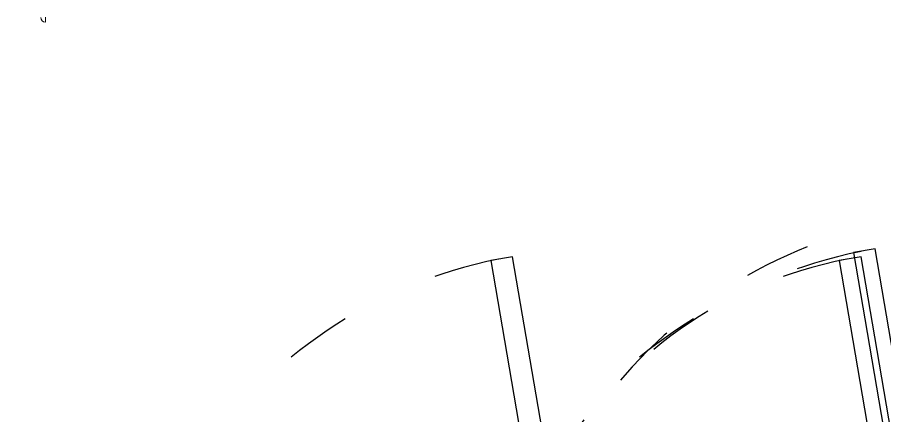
# Model space of a CAD drawing. Header units: metres. Extents: x -305 to 25519, y -357 to 67939.
# Drawn here: x -100.1 to 63.4, y 108.5 to 183.5 of the extents above; entities that cross this region are included whole.
import ezdxf

# ---------------------------------------------------------------- set-up
doc = ezdxf.new("R2010")
doc.units = ezdxf.units.M
doc.linetypes.add('PROJECTION', pattern=[0.3, 0.12, -0.18])
doc.layers.add('020_cloi', color=5, linetype='Continuous')
doc.layers.add('030_menuiserie', color=1, linetype='Continuous')
doc.layers.add('060_repères murs', color=104, linetype='Continuous', lineweight=0)
doc.layers.add('102_demol', color=10, linetype='Continuous', lineweight=5)

# ---------------------------------------------------------------- blocks, each defined once
blk = doc.blocks.new('*U1201')
for points in [[(0.05, -0.0422), (0.05, 0), (0, 0), (0, -0.0722), (0.035, -0.0722), (0.035, -0.0422)], [(0.6685, -0.0422), (0.6685, 0), (0.7185, 0), (0.7185, -0.0722), (0.6835, -0.0722), (0.6835, -0.0422)], [(0.065, -0.0722), (0.035, -0.0722), (0.035, -0.7207), (0.065, -0.7207)]]:
    blk.add_lwpolyline(points, close=True)
at = {"linetype": 'PROJECTION', "ltscale": 0.75}
blk.add_arc((0.0352, -0.0727), 0.6483, 271.6999, 0.0451, dxfattribs=at)
blk = doc.blocks.new('Plan existant mi geometre rdc')
at = {"layer": '030_menuiserie', "xscale": 138.5501950750058, "yscale": 138.5501950750058, "zscale": 138.5501950750058, "rotation": 189.9168593396885}
blk.add_blockref('*U1201', (-33.68, -0.74), dxfattribs=at)
blk = doc.blocks.new('MENX-brut1')
at = {"layer": '060_repères murs', "color": 0}
blk.add_line((-2.66, -1.4747), (-2.66, -1.4647), dxfattribs=at)
blk.add_arc((-2.66, -1.4747), 0.01, 90, 180, dxfattribs=at)
blk = doc.blocks.new('Murs porteurs selon geometre projet')
at = {"layer": '030_menuiserie', "xscale": 138.550195075006, "yscale": 138.550195075006, "zscale": 138.550195075006, "rotation": 189.9168593396885}
blk.add_blockref('*U1201', (-33.68, -0.74), dxfattribs=at)
at = {"layer": '102_demol', "xscale": -91.07018929094154, "yscale": 91.07018929094151, "zscale": 91.07018929094326, "rotation": 180.4426752718475}
blk.add_blockref('MENX-brut1', (-31.87, 8.62), dxfattribs=at)
blk = doc.blocks.new('*U1188')
for points in [[(0.0504, -0.0209), (0.0504, -0.0004), (0.0004, -0.0004), (0.0004, -0.0509), (0.0354, -0.0509), (0.0354, -0.0209)], [(0.6696, -0.0209), (0.6696, -0.0004), (0.7196, -0.0004), (0.7196, -0.0509), (0.6846, -0.0509), (0.6846, -0.0209)], [(0.0654, -0.0509), (0.0354, -0.0509), (0.0354, -0.7), (0.0654, -0.7)]]:
    blk.add_lwpolyline(points, close=True)
at = {"linetype": 'PROJECTION', "ltscale": 0.75}
blk.add_arc((0.0357, -0.0514), 0.6489, 271.6999, 0.0451, dxfattribs=at)

msp = doc.modelspace()

# ---------------------------------------------------------------- block references
at = {"rotation": 359.7851270248765}
msp.add_blockref('Murs porteurs selon geometre projet', (114.22, 41.44), dxfattribs=at)
at = {"layer": '020_cloi', "rotation": 359.7851270248765}
for name, p in [('Plan existant mi geometre rdc', (48.57, 41.44)), ('Murs porteurs selon geometre projet', (179.86, 41.44))]:
    msp.add_blockref(name, p, dxfattribs=at)
at = {"layer": '030_menuiserie', "xscale": 138.5501950750057, "yscale": 138.5501950750057, "zscale": 138.5501950750057}
for name, p, rotation in [('*U1188', (86.76, 49.52), 179.9999994725366), ('*U1201', (83.19, 42.29), 189.7019863645651)]:
    msp.add_blockref(name, p, dxfattribs=dict(at, rotation=rotation))

doc.saveas('drawing.dxf')
